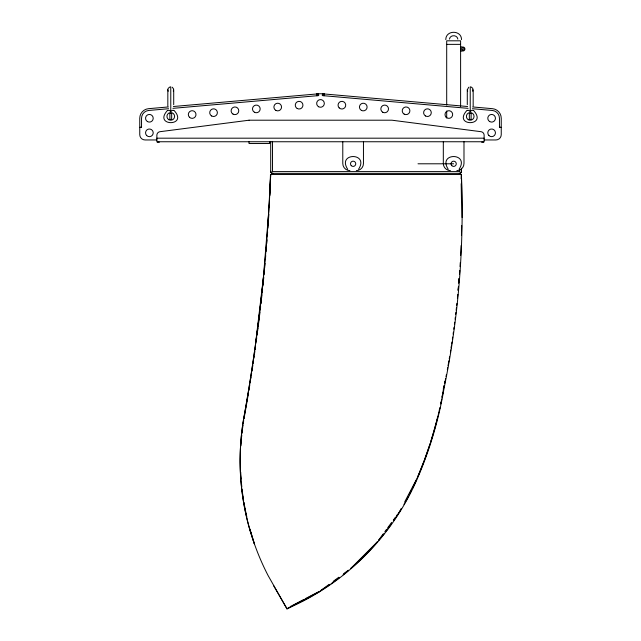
<?xml version="1.0" encoding="UTF-8"?>
<svg xmlns="http://www.w3.org/2000/svg" width="641" height="641" viewBox="0 0 641 641"><rect width="100%" height="100%" fill="white"/><g stroke="black" fill="none" stroke-linecap="round" stroke-linejoin="round"><path stroke-width="0.96" d="M458.972 278.482L458.587 283.29M269.869 189.456L270.486 174.528L461.4 174.528L462.121 217.531M270.486 184.552L270.486 177.661M268.026 223.188L270.686 174.528A1782.196 1782.196 0 0 1 244.101 416.578A249.83 249.83 0 0 0 268.098 575.554L287.048 608.95L291.27 606.506L291.006 606.041M269.244 207.404L269.516 202.428M269.901 195.457L270.173 190.473M268.507 214.35L263.419 277.313L255.607 343.464M267.337 235.864L267.618 231.954M267.89 228.052L268.242 223.164M268.515 219.262L268.859 214.374M265.398 259.445L265.719 255.511M266.047 251.584L266.368 247.65M266.688 243.724L267.017 239.79M323.905 95.725L324.058 93.955A30.648 30.648 0 0 0 316.942 93.955L317.095 95.725M324.082 95.741L324.234 93.971M264.036 274.556L264.38 270.831M264.637 268.034L265.078 263.379M445.799 39.63C445.687 29.855 461.616 29.855 461.504 39.63M458.003 290.149L458.483 286.327M167.83 106.118L167.83 89.772L168.222 88.298L170.009 86.912M172.245 87.208L173.615 89.011L173.318 91.254M467.289 104.683L467.289 89.772L468.755 87.208M470.991 86.912L472.778 88.298L472.778 91.254M443.828 387.364L444.141 385.465M444.461 383.566L444.774 381.659M440.671 403.902L441.032 402.059M441.929 397.428L442.29 395.561M442.651 393.694L443.556 389.023L443.155 388.959M461.496 168.679L461.36 172.285L459.717 173.382L272.481 173.382L271.223 172.862L270.702 171.604L270.702 141.397M436.529 421.506L433.717 431.617M436.729 420.688L437.667 416.81M439.317 410.032L439.734 408.341M449.445 39.093C450.086 34.606 457.217 34.606 457.858 39.093M433.444 432.539L430.448 442.715A392.068 392.068 0 0 0 437.21 419.094M424.63 459.477L430.143 443.596M417.708 476.856L419.342 472.77M419.671 471.952L424.326 460.358A392.068 392.068 0 0 1 417.764 476.776M401.218 508.617L399.864 511.206A249.485 249.485 0 0 0 401.426 508.666M404.824 501.711L417.379 477.673M378.623 540.147L383.158 533.977M384.856 531.661L386.555 529.338M387.685 527.799L391.651 522.391M393.302 520.147L395.465 517.199M396.547 515.733L397.62 514.258M398.341 513.281L399.359 511.895M358.559 169.24C369.561 152.318 336.685 152.318 347.678 169.24M459.092 169.24C470.085 152.318 437.218 152.318 448.211 169.24M167.381 110.54C152.879 126.662 188.662 126.662 174.16 110.54M466.84 110.54C452.338 126.662 488.122 126.662 473.619 110.54M321.109 590.265L329.162 584.344M333.184 581.379L338.825 577.237M343.624 573.703L348.384 570.202M302.736 600.849L312.832 595.329M167.83 110.356L169.136 110.372L170.77 111.414L172.405 110.372L173.711 110.356M467.289 110.356L468.595 110.372L470.23 111.414L471.864 110.372L473.17 110.356M291.959 605.705L303.473 599.672M305.244 598.742L316.926 592.629M317.648 592.252L319.418 591.322M273.523 585.529L286.944 608.734L320.492 591.162M250.783 532.831L254.365 543.8L251.072 532.735A249.189 249.189 0 0 1 249.966 528.985M251.072 532.735L250.727 532.847A249.549 249.549 0 0 1 240.431 447.73M168.423 106.943L148.544 108.682A9.623 9.623 0 0 0 139.754 118.273L139.754 127.206L141.541 127.206M173.399 106.51L318.537 93.81L318.697 95.589L172.902 108.345M168.583 108.722L148.696 110.46A7.844 7.844 0 0 0 141.541 118.273L141.541 127.383L139.754 127.383L139.754 134.618A5.344 5.344 0 0 0 145.106 139.962L156.869 139.962M446.697 44.365L460.607 44.365M460.719 47.009L462.93 47.009A1.995 1.995 0 0 1 464.925 49.004A1.995 1.995 0 0 1 462.93 51L460.719 51M499.459 127.206L501.246 127.206L501.246 118.273A9.623 9.623 0 0 0 492.456 108.682L472.577 106.943M156.869 138.184L484.131 138.184M484.131 139.962L495.894 139.962A5.344 5.344 0 0 0 501.246 134.618L501.246 127.383L499.459 127.383L499.459 118.273A7.844 7.844 0 0 0 492.304 110.46L472.417 108.722M157.245 142.23L159.345 142.23M481.655 142.23L483.755 142.23M418.004 163.792L453.652 163.792M461.103 178.735L461.4 174.528A878.218 878.218 0 0 1 444.037 388.39A392.428 392.428 0 0 1 417.7 477.825A249.83 249.83 0 0 1 286.944 608.734M467.601 106.51L322.463 93.81L322.303 95.589L468.098 108.345M467.682 91.254L467.289 89.772M168.222 91.254L167.83 89.772M316.766 93.971L316.918 95.741M461.191 183.711L461.48 200.617M473.17 89.772L473.17 106.118M470.23 86.815L470.23 111.414M463.988 141.749L463.988 163.495A7.131 7.131 0 0 1 456.857 170.618M461.464 168.271L461.464 171.211A2.139 2.139 0 0 1 459.325 173.35M460.719 46.601L460.719 51.408M460.607 106.374L460.607 40.808L446.697 40.808L446.697 105.076M459.717 169.657L459.717 171.604L272.481 171.604L272.481 141.397M446.697 111.045L446.697 118.016M443.316 141.749L443.316 163.495A7.131 7.131 0 0 0 450.447 170.618M363.455 141.749L363.455 163.495A7.131 7.131 0 0 1 356.332 170.618M342.783 141.749L342.783 163.495A7.131 7.131 0 0 0 349.914 170.618M269.701 141.749L269.701 143.528L249.02 143.528L249.02 141.749M173.711 89.772L173.711 104.683M170.77 86.815L170.77 111.414M272.874 173.35A2.139 2.139 0 0 1 270.734 171.211M272.481 173.382A1.779 1.779 0 0 1 270.702 171.604M461.496 171.604A1.779 1.779 0 0 1 459.717 173.382M263.772 277.353A1782.757 1782.757 0 0 1 263.475 280.277M263.179 283.202A1782.757 1782.757 0 0 1 262.882 286.126M262.57 289.051A1782.757 1782.757 0 0 1 262.257 291.967M261.945 294.892A1782.757 1782.757 0 0 1 261.624 297.817M261.296 300.733A1782.757 1782.757 0 0 1 260.967 303.658M260.631 306.574A1782.757 1782.757 0 0 1 260.286 309.499M259.942 312.415A1782.757 1782.757 0 0 1 259.597 315.332M259.357 317.279A1782.757 1782.757 0 0 1 258.267 326.029M258.019 327.976A1782.757 1782.757 0 0 1 257.642 330.884M257.394 332.831A1782.757 1782.757 0 0 1 257.137 334.77M256.745 337.687A1782.757 1782.757 0 0 1 256.488 339.626M255.414 347.47A1782.757 1782.757 0 0 1 255.134 349.449M254.854 351.428A1782.757 1782.757 0 0 1 254.573 353.399M254.148 356.372A1782.757 1782.757 0 0 1 253.86 358.343M253.572 360.322A1782.757 1782.757 0 0 1 253.139 363.287M252.842 365.266A1782.757 1782.757 0 0 1 252.546 367.237M252.25 369.216A1782.757 1782.757 0 0 1 251.953 371.155M251.649 373.094A1782.757 1782.757 0 0 1 251.352 375.033M251.048 376.98A1782.757 1782.757 0 0 1 250.743 378.919M250.439 380.858A1782.757 1782.757 0 0 1 250.126 382.797M249.814 384.736A1782.757 1782.757 0 0 1 249.501 386.675M249.189 388.614A1782.757 1782.757 0 0 1 248.868 390.553M248.548 392.492A1782.757 1782.757 0 0 1 244.373 416.682A249.189 249.189 0 0 0 244.037 418.605M246.801 516.678A249.189 249.189 0 0 1 245.359 509.996M245.166 509.034A249.189 249.189 0 0 1 244.622 506.158M244.269 504.235A249.189 249.189 0 0 1 243.933 502.304M243.62 500.373A249.189 249.189 0 0 1 242.619 493.602M242.37 491.663A249.189 249.189 0 0 1 242.138 489.724M241.809 486.807A249.189 249.189 0 0 1 241.521 483.891M241.12 479.019A249.189 249.189 0 0 1 240.712 472.185M240.535 467.297A249.189 249.189 0 0 1 240.487 456.552M240.896 445.799A249.189 249.189 0 0 1 241.32 439.95M241.585 437.034A249.189 249.189 0 0 1 241.777 435.087M241.986 433.14A249.189 249.189 0 0 1 242.33 430.223M242.57 428.284A249.189 249.189 0 0 1 242.971 425.376M243.26 423.437A249.189 249.189 0 0 1 243.716 420.536M240.543 445.775A249.549 249.549 0 0 1 244.021 416.634A1782.485 1782.485 0 0 0 263.419 277.313M461.672 225.528A877.882 877.882 0 0 1 461.448 235.527M461.111 245.527A877.882 877.882 0 0 1 460.663 255.519M460.278 262.506A877.882 877.882 0 0 1 460.03 266.496M459.773 270.486A877.882 877.882 0 0 1 459.493 274.476M459.196 278.466A877.882 877.882 0 0 1 458.876 282.457M458.539 286.447A877.882 877.882 0 0 1 458.187 290.429M457.818 294.411A877.882 877.882 0 0 1 457.426 298.394M456.913 303.369A877.882 877.882 0 0 1 456.704 305.356M456.488 307.343A877.882 877.882 0 0 1 456.152 310.324M455.919 312.311A877.882 877.882 0 0 1 455.687 314.298M455.334 317.279A877.882 877.882 0 0 1 455.086 319.258M454.709 322.239A877.882 877.882 0 0 1 454.453 324.226M454.06 327.198A877.882 877.882 0 0 1 453.796 329.178M453.387 332.15A877.882 877.882 0 0 1 453.107 334.137M452.682 337.102A877.882 877.882 0 0 1 452.394 339.081M451.953 342.054A877.882 877.882 0 0 1 451.649 344.025M451.344 346.004A877.882 877.882 0 0 1 451.032 347.975M450.719 349.954A877.882 877.882 0 0 1 450.399 351.925M449.581 356.861A877.882 877.882 0 0 1 449.245 358.832M448.908 360.803A877.882 877.882 0 0 1 448.043 365.731M447.69 367.702A877.882 877.882 0 0 1 447.33 369.673M446.408 374.584A877.882 877.882 0 0 1 446.032 376.547M445.655 378.519A877.882 877.882 0 0 1 444.686 383.422M444.293 385.385A877.882 877.882 0 0 1 443.892 387.34M443.692 388.318A392.068 392.068 0 0 1 443.356 390.257M443.019 392.196A392.068 392.068 0 0 1 442.114 397.027M441.745 398.958A392.068 392.068 0 0 1 440.76 403.774M439.926 407.62A392.068 392.068 0 0 1 437.691 417.187M430.151 443.652A392.068 392.068 0 0 1 424.671 459.437M416.185 480.405A249.485 249.485 0 0 1 412.403 488.538M411.522 490.325A249.485 249.485 0 0 1 409.254 494.772M408.325 496.535A249.485 249.485 0 0 1 403.966 504.387M398.806 512.888A249.485 249.485 0 0 1 393.87 520.364M391.595 523.633A249.485 249.485 0 0 1 386.267 530.868M384.432 533.232A249.485 249.485 0 0 1 378.775 540.179M348.496 570.378A249.485 249.485 0 0 1 343.095 574.785M339.153 577.837A249.485 249.485 0 0 1 331.093 583.719M329.458 584.856A249.485 249.485 0 0 1 321.141 590.329M377.493 541.693L350.763 568.447A249.485 249.485 0 0 0 377.493 541.693M249.061 120.204L159.978 131.693A3.566 3.566 0 0 0 156.869 135.227L156.869 141.749L484.131 141.749L484.131 135.227A3.566 3.566 0 0 0 481.022 131.693L391.939 120.204L249.061 120.204M171.66 113.425L169.881 113.425L169.881 119.378L171.66 119.378L171.66 113.425M471.119 113.425L469.34 113.425L469.34 119.378L471.119 119.378L471.119 113.425M462.361 49.982A1.13 1.13 0 0 0 464.06 49.004A1.13 1.13 0 0 0 462.361 48.019A1.13 1.13 0 0 0 462.361 49.982M468.315 119.723A3.83 3.83 0 0 0 474.06 116.406A3.83 3.83 0 0 0 468.315 113.08A3.83 3.83 0 0 0 468.315 119.723M168.855 119.723A3.83 3.83 0 0 0 174.6 116.406A3.83 3.83 0 0 0 168.855 113.08A3.83 3.83 0 0 0 168.855 119.723M361.364 110.364A3.83 3.83 0 0 0 367.109 107.047A3.83 3.83 0 0 0 361.364 103.73A3.83 3.83 0 0 0 361.364 110.364M339.177 107.888A3.83 3.83 0 0 0 345.595 106.166A3.83 3.83 0 0 0 340.9 101.47A3.83 3.83 0 0 0 339.177 107.888M382.757 112.239A3.83 3.83 0 0 0 388.502 108.914A3.83 3.83 0 0 0 382.757 105.597A3.83 3.83 0 0 0 382.757 112.239M488.907 135.539A3.83 3.83 0 0 0 495.317 133.825A3.83 3.83 0 0 0 490.629 129.129A3.83 3.83 0 0 0 488.907 135.539M489.7 121.59A3.83 3.83 0 0 0 495.453 118.273A3.83 3.83 0 0 0 489.7 114.955A3.83 3.83 0 0 0 489.7 121.59M318.585 106.743A3.83 3.83 0 0 0 324.33 103.425A3.83 3.83 0 0 0 318.585 100.1A3.83 3.83 0 0 0 318.585 106.743M446.128 117.239A3.83 3.83 0 0 0 452.538 115.524A3.83 3.83 0 0 0 447.851 110.829A3.83 3.83 0 0 0 446.128 117.239M425.536 115.981A3.83 3.83 0 0 0 431.281 112.664A3.83 3.83 0 0 0 425.536 109.339A3.83 3.83 0 0 0 425.536 115.981M404.142 114.106A3.83 3.83 0 0 0 409.895 110.789A3.83 3.83 0 0 0 404.142 107.472A3.83 3.83 0 0 0 404.142 114.106M147.462 121.59A3.83 3.83 0 0 0 153.215 118.273A3.83 3.83 0 0 0 147.462 114.955A3.83 3.83 0 0 0 147.462 121.59M146.669 135.539A3.83 3.83 0 0 0 153.087 133.825A3.83 3.83 0 0 0 148.392 129.129A3.83 3.83 0 0 0 146.669 135.539M233.028 114.106A3.83 3.83 0 0 0 238.773 110.789A3.83 3.83 0 0 0 233.028 107.472A3.83 3.83 0 0 0 233.028 114.106M211.634 115.981A3.83 3.83 0 0 0 217.387 112.664A3.83 3.83 0 0 0 211.634 109.339A3.83 3.83 0 0 0 211.634 115.981M297.192 108.497A3.83 3.83 0 0 0 302.945 105.172A3.83 3.83 0 0 0 297.192 101.855A3.83 3.83 0 0 0 297.192 108.497M275.806 110.364A3.83 3.83 0 0 0 281.551 107.047A3.83 3.83 0 0 0 275.806 103.73A3.83 3.83 0 0 0 275.806 110.364M254.413 112.239A3.83 3.83 0 0 0 260.166 108.914A3.83 3.83 0 0 0 254.413 105.597A3.83 3.83 0 0 0 254.413 112.239M189.448 117.239A3.83 3.83 0 0 0 195.866 115.524A3.83 3.83 0 0 0 191.17 110.829A3.83 3.83 0 0 0 189.448 117.239M351.26 165.65A2.628 2.628 0 0 0 355.659 164.473A2.628 2.628 0 0 0 352.438 161.26A2.628 2.628 0 0 0 351.26 165.65M451.793 165.65A2.628 2.628 0 0 0 456.192 164.473A2.628 2.628 0 0 0 452.971 161.26A2.628 2.628 0 0 0 451.793 165.65"/></g></svg>
